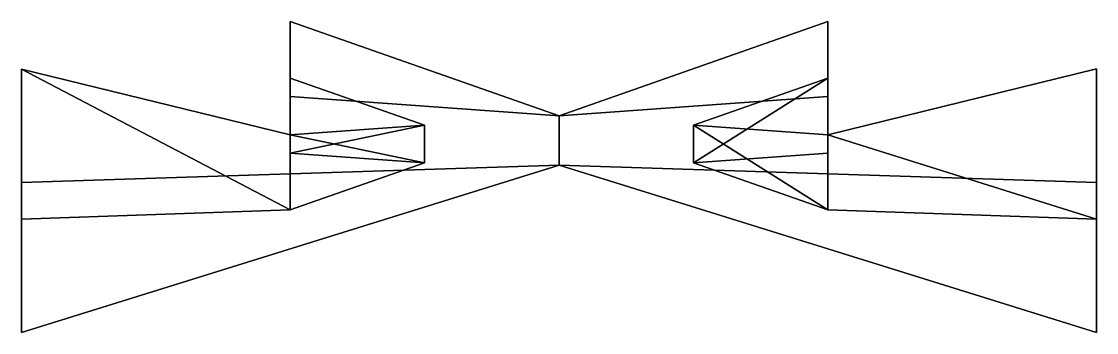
# Model space of a CAD drawing. Header units: metres. Extents: x -0.495 to 0.495, y -0.161 to 0.126.
import ezdxf

# ---------------------------------------------------------------- set-up
doc = ezdxf.new("R2010")
doc.units = ezdxf.units.M

msp = doc.modelspace()

# ---------------------------------------------------------------- linework, layer by layer
at = {"layer": 'Seeker.m'}
for points in [[(0, -0.006533, -0.062158), (-0.495138, -0.022276, -0.877479), (-0.495139, 0.082252, 0.117043), (-0.247569, 0.021527, -0.127951), (-0.123785, 0.030363, 0.122497), (-0.24757, 0.073791, 0.36931), (-0.24757, 0.126055, 0.866571), (0, 0.039198, 0.372946)], [(0, 0.039198, 0.372946), (0, 0.039198, 0.372946), (0.247566, 0.126064, 0.86657), (0.247567, 0.0738, 0.369309), (0.123783, 0.030367, 0.122497), (0.247567, 0.021537, -0.127952), (0.495134, 0.082271, 0.117042), (0.495135, -0.022257, -0.87748), (0, -0.006533, -0.062158), (0, -0.006533, -0.062158)], [(0, 0.039198, 0.372946), (-0.247568, 0.056859, 0.873843), (-0.247567, 0.004595, 0.376582), (-0.123784, -0.004235, 0.126134), (-0.247567, -0.047668, -0.120679), (-0.495134, -0.056139, 0.131589), (-0.495134, -0.160667, -0.862933), (0, -0.006533, -0.062158)], [(0, -0.006533, -0.062158), (0, -0.006533, -0.062158), (0.495139, -0.160648, -0.862935), (0.495139, -0.05612, 0.131587), (0.247569, -0.047659, -0.120679), (0.123785, -0.004231, 0.126133), (0.247569, 0.004605, 0.376582), (0.247569, 0.056869, 0.873843), (0, 0.039198, 0.372946), (0, 0.039198, 0.372946)]]:
    msp.add_polyline3d(points, close=True, dxfattribs=at)
for points in [[(0, 0.039198, 0.372946), (-0.24757, 0.126055, 0.866571), (-0.247568, 0.056859, 0.873843)], [(-0.247568, 0.056859, 0.873843), (-0.24757, 0.126055, 0.866571), (-0.24757, 0.073791, 0.36931)], [(0, 0.039198, 0.372946), (0.247569, 0.056869, 0.873843), (0.247566, 0.126064, 0.86657)], [(0.247566, 0.126064, 0.86657), (0.247569, 0.004605, 0.376582), (0.247567, 0.0738, 0.369309)], [(0.247566, 0.126064, 0.86657), (0.247569, 0.056869, 0.873843), (0.247569, 0.004605, 0.376582)], [(-0.247567, -0.047668, -0.120679), (-0.495139, 0.082252, 0.117043), (-0.495134, -0.056139, 0.131589)], [(-0.247567, -0.047668, -0.120679), (-0.247569, 0.021527, -0.127951), (-0.495139, 0.082252, 0.117043)], [(-0.495134, -0.056139, 0.131589), (-0.495139, 0.082252, 0.117043), (-0.495138, -0.022276, -0.877479)], [(0.247567, 0.021537, -0.127952), (0.495139, -0.05612, 0.131587), (0.495134, 0.082271, 0.117042)], [(0.495134, 0.082271, 0.117042), (0.495139, -0.160648, -0.862935), (0.495135, -0.022257, -0.87748)], [(0.495134, 0.082271, 0.117042), (0.495139, -0.05612, 0.131587), (0.495139, -0.160648, -0.862935)], [(-0.247568, 0.056859, 0.873843), (-0.24757, 0.073791, 0.36931), (-0.247567, 0.004595, 0.376582)], [(-0.247567, 0.004595, 0.376582), (-0.24757, 0.073791, 0.36931), (-0.123785, 0.030363, 0.122497)], [(0.247567, 0.0738, 0.369309), (0.123785, -0.004231, 0.126133), (0.123783, 0.030367, 0.122497)], [(0.247567, 0.0738, 0.369309), (0.247569, 0.004605, 0.376582), (0.123785, -0.004231, 0.126133)], [(-0.123784, -0.004235, 0.126134), (-0.123785, 0.030363, 0.122497), (-0.247569, 0.021527, -0.127951)], [(-0.247567, 0.004595, 0.376582), (-0.123785, 0.030363, 0.122497), (-0.123784, -0.004235, 0.126134)], [(0.123783, 0.030367, 0.122497), (0.247569, -0.047659, -0.120679), (0.247567, 0.021537, -0.127952)], [(0.123783, 0.030367, 0.122497), (0.123785, -0.004231, 0.126133), (0.247569, -0.047659, -0.120679)], [(-0.123784, -0.004235, 0.126134), (-0.247569, 0.021527, -0.127951), (-0.247567, -0.047668, -0.120679)], [(0.247567, 0.021537, -0.127952), (0.247569, -0.047659, -0.120679), (0.495139, -0.05612, 0.131587)], [(-0.495134, -0.160667, -0.862933), (-0.495138, -0.022276, -0.877479), (0, -0.006533, -0.062158)], [(0.495135, -0.022257, -0.87748), (0.495139, -0.160648, -0.862935), (0, -0.006533, -0.062158)], [(-0.495134, -0.056139, 0.131589), (-0.495138, -0.022276, -0.877479), (-0.495134, -0.160667, -0.862933)]]:
    msp.add_3dface(points, dxfattribs=at)

doc.saveas('drawing.dxf')
